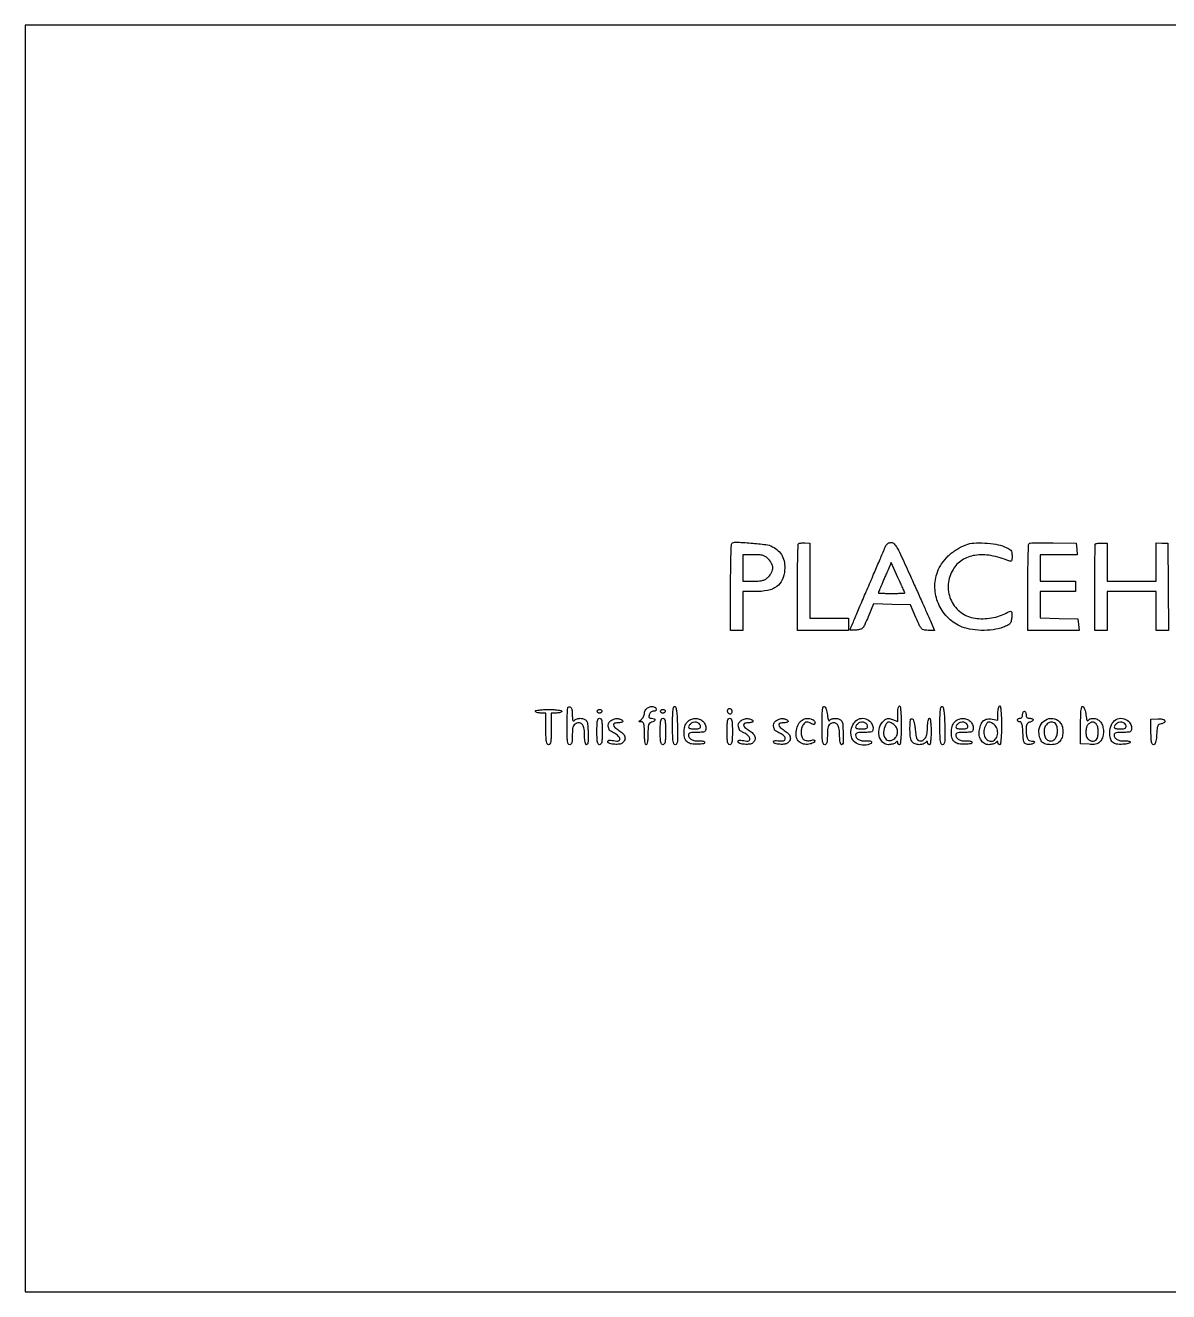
# Model space of a CAD drawing. Extents: x 0 to 1280, y 0 to 720.
# Drawn here: x 0 to 650, y 0 to 720 of the extents above; entities that cross this region are included whole.
import ezdxf

# ---------------------------------------------------------------- set-up
doc = ezdxf.new("R2010")
doc.units = 0

msp = doc.modelspace()

# ---------------------------------------------------------------- linework, layer by layer
msp.add_lwpolyline([(0, 360), (0, 0), (640, 0), (1280, 0), (1280, 360), (1280, 720), (640, 720), (0, 720)], close=True)
for points in [[(424.853047, 423.575992, -0.070141), (428.098495, 421.272227, -0.084418), (430.344998, 418.28625, -0.080502), (431.547622, 414.606907, -0.05731), (431.724681, 410.265497, -0.08668), (430.323847, 404.701937, -0.133671), (427.202374, 400.883881, -0.109269), (422.054527, 398.695257, -0.046114), (414.532119, 398), (408, 398), (408, 387), (408, 376), (404.5, 376), (401, 376), (401, 400.333333, -0.002683), (401.050332, 409.711769, -0.004285), (401.205016, 417.723766, -0.001039), (401.414336, 424.709807, -0.190601), (401.697927, 425.364594, -0.211019), (403.791591, 426.175353, -0.007654), (412.531041, 425.634719, -0.012013), (420.98796, 424.776666, -0.088255)], [(445.998013, 404.25), (446, 383), (457, 383), (468, 383), (468, 379.5), (468, 376), (453.5, 376), (439, 376), (439, 400.333333, -0.002373), (439.044493, 409.706215, -0.00381), (439.181306, 417.700056, -0.000823), (439.366017, 424.700689, -0.191639), (439.617213, 425.28388, -0.14179), (440.030073, 425.511412, -0.025865), (440.899355, 425.660876, -0.025993), (441.967032, 425.73207, -0.021031), (443.115226, 425.700547), (445.996025, 425.5)], [(503.273142, 406.75, -0.000124), (506.758649, 398.958421, -0.00014), (510.105752, 391.465625, -0.000128), (512.95067, 385.087861, -0.000757), (514.432504, 381.75), (516.97478, 376), (513.23739, 376.012341, -0.046774), (510.908352, 376.238454, -0.157397), (509.583181, 376.966693, -0.081008), (508.467891, 378.616626, -0.007036), (506.400619, 383.262341), (503.301238, 390.5), (492.803791, 390.782278), (482.306344, 391.064556), (479.253346, 383.782278, -0.007838), (477.275927, 379.265467, -0.072933), (476.123232, 377.482597, -0.138806), (474.788329, 376.616758, -0.05344), (472.600174, 376.189635, -0.012712), (471.219768, 376.105917, -0.021299), (470.057551, 376.114566, -0.016954), (469.159781, 376.1901, -0.380105), (469, 376.369914, -0.099655), (469.07608, 376.747838, -0.00015), (471.816437, 383.272849, -0.00121), (474.912037, 390.587923, -0.000746), (478.587871, 399.180279, 0.000278), (482.325851, 407.895348, 0.000402), (485.619972, 415.604519, 0.000205), (488.407135, 422.149257, 0.006633), (489.06312, 423.75, -0.066324), (489.595483, 424.705964, -0.080992), (490.330441, 425.416631, -0.081993), (491.245255, 425.851051, -0.070045), (492.303277, 426, -0.215169), (493.931062, 425.265496, -0.051315), (495.701002, 422.788918, -0.021705), (498.217051, 417.891207, -0.002567)], [(556.75, 423.523179, -0.019428), (559.195985, 422.408751, -0.106111), (560.321924, 421.502345, -0.133435), (560.84635, 420.316139, -0.037759), (561, 418.284431, -0.015567), (560.940974, 416.389062, -0.125312), (560.675878, 415.565985, -0.272721), (560.153632, 415.295826, -0.08311), (559.25, 415.498786, 0.051124), (548.952972, 418.511309, 0.083555), (539.88121, 418.654099, 0.10289), (532.600137, 415.946333, 0.119598), (527.459497, 410.662147, 0.112154), (524.757557, 402.23273, 0.120382), (526.071934, 393.697493, 0.122908), (531.132705, 386.857505, 0.12006), (538.856581, 383.124178, 0.04809), (543.281684, 382.61234, 0.037067), (548.136385, 382.879865, 0.037207), (552.874662, 383.857791, 0.049876), (556.949715, 385.473997, -0.012249), (559.643947, 386.78462, -0.241143), (560.536511, 386.744433, -0.275164), (560.953575, 386.008377, -0.015389), (560.810365, 383.272523, -0.035233), (560.474695, 381.10309, -0.125551), (559.83855, 379.862275, -0.101927), (558.608297, 378.938421, -0.019059), (556, 377.826906, -0.05854), (550.281977, 376.380371, -0.038361), (543.487792, 376.012122, -0.038617), (536.802507, 376.681081, -0.064806), (531.429137, 378.380769, -0.093849), (524.101789, 383.644401, -0.091132), (519.115494, 391.272625, -0.091067), (517.165156, 400.180203, -0.093547), (518.538846, 409.110101, -0.066713), (520.965749, 413.859371, -0.051054), (524.760945, 418.295756, -0.04926), (529.540034, 422.02536, -0.051595), (534.885071, 424.68112, -0.07484), (539.228446, 425.600685, -0.028043), (545.469911, 425.620427, -0.02832), (551.848183, 424.918983, -0.055683)], [(597.813358, 422.25), (598.126717, 419), (587.563358, 419), (577, 419), (577, 411.5), (577, 404), (587, 404), (597, 404), (597, 401), (597, 398), (587, 398), (577, 398), (577, 390.533832), (577, 383.067663), (587.75, 382.783832), (598.5, 382.5), (598.813358, 379.25), (599.126717, 376), (584.563358, 376), (570, 376), (570, 400.333333, -0.00267), (570.050072, 409.711522, -0.004264), (570.203962, 417.722712, -0.001029), (570.412186, 424.709379, -0.190647), (570.694338, 425.361005, -0.187626), (571.312415, 425.632924, -0.003307), (575.019816, 425.769816, -0.007818), (579.390335, 425.833883, -0.005072), (584.444338, 425.777672), (597.5, 425.5)], [(615, 414.818182), (615, 404), (629, 404), (643, 404), (643, 414.85), (643, 425.7), (646.25, 425.6), (649.5, 425.5), (649.76747, 400.75), (650.034939, 376), (646.51747, 376), (643, 376), (643, 387), (643, 398), (629, 398), (615, 398), (615, 387), (615, 376), (611.5, 376), (608, 376), (608, 400.333333, -0.001865), (608.034928, 409.697122, -0.003018), (608.142424, 417.661174, -0.000518), (608.286988, 424.688063, -0.193303), (608.484848, 425.151515, -0.145593), (608.834961, 425.341079, -0.017361), (609.712973, 425.493939, -0.019535), (610.794737, 425.600934, -0.014882), (611.984848, 425.636364), (615, 425.636364)], [(408, 411.5), (408, 404), (414.045455, 404, 0.014876), (417.369201, 404.098911, 0.055462), (419.428176, 404.453008, 0.077107), (420.991873, 405.179696, 0.049154), (422.545455, 406.454545, 0.046014), (423.484854, 407.584818, 0.03719), (424.278977, 408.949148, 0.038507), (424.823919, 410.330305, 0.074846), (425, 411.5, 0.074846), (424.823919, 412.669695, 0.038507), (424.278977, 414.050852, 0.03719), (423.484854, 415.415182, 0.046014), (422.545455, 416.545455, 0.049154), (420.991873, 417.820304, 0.077107), (419.428176, 418.546992, 0.055462), (417.369201, 418.901089, 0.014876), (414.045455, 419), (408, 419)], [(490.518857, 410.5, -0.000776), (489.730198, 408.653396, -0.000423), (488.756774, 406.389222, -0.000422), (487.763396, 404.089351, -0.00067), (486.908925, 402.122882, 0.002911), (486.177395, 400.418491, 0.00437), (485.560747, 398.922008, 0.00186), (485.050246, 397.637941, 0.093947), (485, 397.372882, 0.396953), (485.14226, 397.221927, 0.002403), (487.203125, 397.109534, 0.007759), (489.624185, 397.026803, 0.00466), (492.5, 397, 0.004902), (495.375808, 397.028194, 0.008161), (497.796875, 397.115217, 0.002655), (499.851028, 397.233584, 0.395917), (500, 397.392229, 0.104298), (499.938576, 397.683488, 0.000662), (498.857293, 400.124336, 0.002643), (497.601057, 402.910246, 0.001678), (496.109932, 406.142229), (492.219864, 414.5)], [(311, 327.740983, 0.010769), (311.045038, 325.650198, 0.086296), (311.25, 324.712705, 0.357213), (311.637878, 324.502206, 0.150226), (312.2, 324.8, -0.070395), (312.811593, 325.259976, -0.038897), (313.664375, 325.6475, -0.037889), (314.607922, 325.911715, -0.049362), (315.5, 326, -0.049362), (316.392078, 325.911715, -0.037889), (317.335625, 325.6475, -0.038897), (318.188407, 325.259976, -0.070395), (318.8, 324.8, -0.177777), (319.72061, 322.811161, -0.016789), (319.983096, 317.354499, -0.013567), (319.913866, 311.878222, -0.402611), (319, 311, -0.318161), (318.610672, 311.275641, -0.03342), (318.29375, 312.412606, -0.031684), (318.072232, 313.965631, -0.019586), (318, 315.80887, 0.036758), (317.704144, 319.8278, 0.110085), (316.723484, 322.384543, 0.205381), (315.16051, 323.408843, 0.168158), (313.170835, 323.091428, 0.082169), (312.053129, 322.232239, 0.109151), (311.402458, 321.131881, 0.06516), (311.083859, 319.442861, 0.014077), (311, 316.464816, -0.01224), (310.933215, 313.737132, -0.054786), (310.681379, 312.160803, -0.11864), (310.214982, 311.315251, -0.210676), (309.5, 311, -0.29084), (308.731356, 311.48842, -0.073761), (308.28629, 312.972222, -0.031105), (308.054811, 315.790028, -0.004944), (308, 321.333333, -0.005777), (308.046294, 325.339717, -0.008776), (308.187847, 328.819097, -0.004205), (308.383253, 331.747775, -0.179482), (308.63948, 332.306147, -0.244199), (309.547013, 332.593231, -0.23439), (310.327362, 332.020534, -0.089789), (310.845497, 330.334283, -0.029762)], [(358.750467, 331.25, -0.152919), (358.759217, 330.761948, -0.152857), (358.488036, 330.35599, -0.110842), (357.945524, 330.088741, -0.059304), (357.199965, 330, 0.089822), (356.390081, 329.853326, 0.079775), (355.645231, 329.429284, 0.078313), (355.059386, 328.784751, 0.081593), (354.710251, 328, 0.049229), (354.55836, 327.042979, 0.167579), (354.726188, 326.44369, 0.182942), (355.214569, 326.106846, 0.060551), (356.09362, 326, -0.081867), (357.487322, 325.770265, -0.332756), (357.944316, 325.104563, -0.258387), (357.457571, 324.304529, -0.065777), (356, 323.710251, 0.119045), (354.957472, 323.150487, 0.137744), (354.35351, 322.202605, 0.063547), (354.067665, 320.502889, 0.009923), (354, 317.09362, -0.015101), (353.92878, 314.736078, -0.025569), (353.708973, 312.773405, -0.023668), (353.396094, 311.305348, -0.340706), (353, 311, -0.345347), (352.599474, 311.314102, -0.022017), (352.288462, 312.875, -0.024301), (352.070361, 314.963427, -0.013867), (352, 317.5, 0.008338), (351.940271, 321.081564, 0.057168), (351.681469, 322.822674, 0.148805), (351.142631, 323.687477, 0.176801), (350.25, 324.031803, -0.011517), (349.161439, 324.076683, -0.395521), (349, 324.24884, -0.22845), (349.13212, 324.522916, -0.005777), (350.25, 325.392046, 0.06539), (350.919745, 326.054466, 0.046826), (351.485937, 326.944213, 0.047212), (351.871472, 327.912888, 0.071227), (352, 328.810552, -0.179899), (352.814428, 331.000866, -0.128715), (354.987915, 332.496761, -0.154664), (357.33509, 332.590407, -0.25065)], [(370.783832, 321.668646, -0.004363), (370.889149, 315.776711, -0.031456), (370.73669, 312.942626, -0.082429), (370.318625, 311.494868, -0.28896), (369.533832, 311, -0.29257), (368.73767, 311.509476, -0.073827), (368.284598, 313.056478, -0.029986), (368.053276, 316.032833, -0.004403), (368, 322.083333, -0.005026), (368.055191, 327.57366, -0.024137), (368.268842, 330.693749, -0.0453), (368.634725, 332.434486, -0.420852), (369.25, 332.751979, -0.259038), (369.851636, 332.097742, -0.024777), (370.269439, 329.890347, -0.020964), (370.586411, 326.584716, -0.006769)], [(401.5, 329, -0.074012), (401.119849, 328.549884, -0.156529), (400.705698, 328.369302, -0.15302), (400.257119, 328.461657, -0.06978), (399.774265, 328.825735, -0.088981), (399.446886, 329.29624, -0.076381), (399.281199, 329.876926, -0.077007), (399.298118, 330.476023, -0.093176), (399.5, 331, -0.074012), (399.880151, 331.450116, -0.156529), (400.294302, 331.630698, -0.15302), (400.742881, 331.538343, -0.06978), (401.225735, 331.174265, -0.088981), (401.553114, 330.70376, -0.076381), (401.718801, 330.123074, -0.077007), (401.701882, 329.523977, -0.093176)], [(456, 327.922346, 0.01529), (456.258885, 326.12638, 0.054456), (456.582376, 325.012095, 0.191131), (456.940882, 324.641676, 0.370823), (457.309017, 324.75, -0.16989), (458.461289, 325.643943, -0.07905), (460.351726, 325.959651, -0.075598), (462.343795, 325.672409, -0.123442), (463.8, 324.8, -0.177777), (464.72061, 322.811161, -0.016789), (464.983096, 317.354499, -0.013567), (464.913866, 311.878222, -0.402611), (464, 311, -0.318161), (463.610672, 311.275641, -0.03342), (463.29375, 312.412606, -0.031684), (463.072232, 313.965631, -0.019586), (463, 315.80887, 0.036758), (462.704144, 319.8278, 0.110085), (461.723484, 322.384543, 0.205381), (460.16051, 323.408843, 0.168158), (458.170835, 323.091428, 0.082169), (457.053129, 322.232239, 0.109151), (456.402458, 321.131881, 0.06516), (456.083859, 319.442861, 0.014077), (456, 316.464816, -0.01224), (455.933215, 313.737132, -0.054786), (455.681379, 312.160803, -0.11864), (455.214982, 311.315251, -0.210676), (454.5, 311, -0.29926), (453.725174, 311.509366, -0.068398), (453.283835, 313.097222, -0.029127), (453.053941, 316.105068, -0.004511), (453, 322.083333, -0.005031), (453.055228, 327.572498, -0.024123), (453.268925, 330.693778, -0.045155), (453.634709, 332.436896, -0.420249), (454.25, 332.755679, -0.193141), (454.765295, 332.322321, -0.035662), (455.279688, 331.166355, -0.033655), (455.717086, 329.645837, -0.025063)], [(498, 322, -0.007181), (497.935032, 317.476434, -0.015486), (497.727273, 314, -0.010792), (497.43167, 311.377449, -0.375539), (497, 311, -0.119248), (496.618586, 311.092278, -0.100665), (496.29375, 311.3525, -0.092192), (496.075612, 311.74168, -0.081935), (496, 312.2, 0.051663), (495.943785, 312.742599, 0.354955), (495.75, 312.9, 0.180052), (495.421376, 312.777696, 0.018208), (494.8, 312.2, -0.086622), (494.144107, 311.739056, -0.036697), (493.136772, 311.3525, -0.0349), (491.974254, 311.088533, -0.038396), (490.823053, 311, -0.201051), (487.405662, 312.432025, -0.14523), (485.443217, 316.122519, -0.124288), (485.661569, 320.762584, -0.136055), (488.069657, 324.563039, -0.041206), (489.262709, 325.47604, -0.107018), (490.270883, 325.852772, -0.09675), (491.406807, 325.797623, -0.029887), (493.0501, 325.287191), (496, 324.173728), (496, 328.586864, -0.021362), (496.072299, 330.278299, -0.034363), (496.29375, 331.703641, -0.038055), (496.611724, 332.735557, -0.30819), (497, 333, -0.375539), (497.43167, 332.622551, -0.010792), (497.727273, 330, -0.015486), (497.935032, 326.523566, -0.007181)], [(522.783832, 321.668646, -0.004363), (522.889149, 315.776711, -0.031456), (522.73669, 312.942626, -0.082429), (522.318625, 311.494868, -0.28896), (521.533832, 311, -0.29257), (520.73767, 311.509476, -0.073827), (520.284598, 313.056478, -0.029986), (520.053276, 316.032833, -0.004403), (520, 322.083333, -0.005026), (520.055191, 327.57366, -0.024137), (520.268842, 330.693749, -0.0453), (520.634725, 332.434486, -0.420852), (521.25, 332.751979, -0.259038), (521.851636, 332.097742, -0.024777), (522.269439, 329.890347, -0.020964), (522.586411, 326.584716, -0.006769)], [(555, 322, -0.007181), (554.935032, 317.476434, -0.015486), (554.727273, 314, -0.010792), (554.43167, 311.377449, -0.375539), (554, 311, -0.119248), (553.618586, 311.092278, -0.100665), (553.29375, 311.3525, -0.092192), (553.075612, 311.74168, -0.081935), (553, 312.2, 0.051663), (552.943785, 312.742599, 0.354955), (552.75, 312.9, 0.180052), (552.421376, 312.777696, 0.018208), (551.8, 312.2, -0.086622), (551.144107, 311.739056, -0.036697), (550.136772, 311.3525, -0.0349), (548.974254, 311.088533, -0.038396), (547.823053, 311, -0.128953), (545.292814, 311.663597, -0.123178), (543.362494, 313.491305, -0.107742), (542.351038, 316.237297, -0.081104), (542.427164, 319.463441, -0.052669), (543.379718, 322.647543, -0.119552), (544.858402, 324.659073, -0.139127), (546.931315, 325.590864, -0.083043), (549.653856, 325.537114), (553, 324.909374), (553, 328.954687, -0.02333), (553.072378, 330.505015, -0.037277), (553.29375, 331.811689, -0.043136), (553.612744, 332.747383, -0.297329), (554, 333, -0.375539), (554.43167, 332.622551, -0.010792), (554.727273, 330, -0.015486), (554.935032, 326.523566, -0.007181)], [(603, 327.922346, 0.01529), (603.258885, 326.12638, 0.054456), (603.582376, 325.012095, 0.191131), (603.940882, 324.641676, 0.370823), (604.309017, 324.75, -0.179304), (605.674643, 325.770051, -0.10594), (607.728705, 325.925662, -0.09471), (609.866869, 325.206794, -0.112114), (611.443296, 323.777494, -0.08752), (612.558201, 321.387105, -0.065511), (612.938464, 318.500688, -0.065518), (612.55909, 315.614507, -0.08759), (611.444915, 313.224817, -0.065043), (610.410842, 312.094398, -0.100529), (609.252731, 311.462332, -0.06847), (607.627999, 311.195995, -0.017311), (604.944915, 311.219778), (600, 311.434934), (600, 322.300801, -0.005148), (600.055352, 327.676654, -0.024606), (600.269304, 330.737147, -0.046589), (600.636182, 332.440815, -0.417862), (601.25, 332.755679, -0.193141), (601.765295, 332.322321, -0.035662), (602.279688, 331.166355, -0.033655), (602.717086, 329.645837, -0.025063)], [(305, 330, -0.254951), (304.790443, 329.615738, -0.06271), (304.11875, 329.29375, -0.048861), (303.149251, 329.072766, -0.031626), (302, 329), (299, 329), (299, 320, -0.005946), (298.943262, 315.229484, -0.035355), (298.708333, 312.75, -0.084509), (298.256776, 311.447695, -0.273642), (297.5, 311, -0.273642), (296.743224, 311.447695, -0.084509), (296.291667, 312.75, -0.035355), (296.056738, 315.229484, -0.005946), (296, 320), (296, 329), (293, 329, -0.031626), (291.850749, 329.072766, -0.048861), (290.88125, 329.29375, -0.06271), (290.209557, 329.615738, -0.254951), (290, 330, -0.354925), (290.332853, 330.409838, -0.018508), (292.125, 330.716667, -0.02162), (294.522473, 330.931377, -0.011522), (297.5, 331, -0.011522), (300.477527, 330.931377, -0.02162), (302.875, 330.716667, -0.018508), (304.667147, 330.409838, -0.354925)], [(328, 318.5, -0.007659), (327.940222, 314.597782, -0.041714), (327.7, 312.5, -0.098409), (327.241583, 311.396042, -0.250296), (326.5, 311, -0.250296), (325.758417, 311.396042, -0.098409), (325.3, 312.5, -0.041714), (325.059778, 314.597782, -0.007659), (325, 318.5, -0.007659), (325.059778, 322.402218, -0.041714), (325.3, 324.5, -0.098409), (325.758417, 325.603958, -0.250296), (326.5, 326, -0.250296), (327.241583, 325.603958, -0.098409), (327.7, 324.5, -0.041714), (327.940222, 322.402218, -0.007659)], [(327.808333, 329.925, -0.073624), (327.600259, 329.514089, -0.066918), (327.276198, 329.165781, -0.070382), (326.889952, 328.930417, -0.102038), (326.5, 328.85, -0.102038), (326.110048, 328.930417, -0.070382), (325.723802, 329.165781, -0.066918), (325.399741, 329.514089, -0.073624), (325.191667, 329.925, -0.159683), (325.189601, 330.333474, -0.143818), (325.428177, 330.684219, -0.107546), (325.888977, 330.920344, -0.064908), (326.5, 331, -0.064908), (327.111023, 330.920344, -0.107546), (327.571823, 330.684219, -0.143818), (327.810399, 330.333474, -0.159683)], [(339.686371, 324.459532, -0.268005), (339.603803, 324.067025, -0.108829), (339.143825, 323.736589, -0.068053), (338.358519, 323.519036, -0.037401), (337.361107, 323.459532, 0.070976), (335.131092, 323.175839, 0.343932), (334.41868, 322.21905, 0.216529), (335.088878, 320.827954, 0.040601), (337.457876, 319.157355, -0.060612), (339.714272, 317.427313, -0.127479), (340.845499, 315.54871, -0.167807), (340.764272, 313.70782, -0.126026), (339.565324, 312.054214, -0.142905), (337.774487, 311.278335, -0.050618), (334.95379, 311.21119, -0.050254), (332.31336, 311.685594, -0.248856), (331.261068, 312.697831, -0.240803), (331.337794, 313.186895, -0.189693), (331.796198, 313.479195, -0.071741), (332.784581, 313.528137, -0.016781), (334.434056, 313.316988, 0.017193), (336.283148, 313.081836, 0.093368), (337.28474, 313.176351, 0.19814), (337.804122, 313.589098, 0.12771), (338, 314.343477, 0.141389), (337.790786, 315.068543, 0.049578), (337.11875, 315.932835, 0.04441), (336.147939, 316.787839, 0.039031), (335, 317.5, -0.009651), (333.850283, 318.122954, -0.014774), (332.88125, 318.710955, -0.009211), (332.110986, 319.23045, -0.244455), (332, 319.443893, 0.064667), (331.969894, 319.675699, 0.008771), (331.836231, 320.147893, 0.009984), (331.655955, 320.704241, 0.008271), (331.44249, 321.289274, -0.202552), (331.495752, 322.888696, -0.109792), (332.710063, 324.480442, -0.09442), (334.677008, 325.586136, -0.111137), (336.798601, 325.804291, -0.035962), (337.798526, 325.611165, -0.043309), (338.697587, 325.283748, -0.04874), (339.380378, 324.880735, -0.15723)], [(364, 318.5, -0.007659), (363.940222, 314.597782, -0.041714), (363.7, 312.5, -0.098409), (363.241583, 311.396042, -0.250296), (362.5, 311, -0.250296), (361.758417, 311.396042, -0.098409), (361.3, 312.5, -0.041714), (361.059778, 314.597782, -0.007659), (361, 318.5, -0.007659), (361.059778, 322.402218, -0.041714), (361.3, 324.5, -0.098409), (361.758417, 325.603958, -0.250296), (362.5, 326, -0.250296), (363.241583, 325.603958, -0.098409), (363.7, 324.5, -0.041714), (363.940222, 322.402218, -0.007659)], [(363.808333, 329.925, -0.073624), (363.600259, 329.514089, -0.066918), (363.276198, 329.165781, -0.070382), (362.889952, 328.930417, -0.102038), (362.5, 328.85, -0.102038), (362.110048, 328.930417, -0.070382), (361.723802, 329.165781, -0.066918), (361.399741, 329.514089, -0.073624), (361.191667, 329.925, -0.159683), (361.189601, 330.333474, -0.143818), (361.428177, 330.684219, -0.107546), (361.888977, 330.920344, -0.064908), (362.5, 331, -0.064908), (363.111023, 330.920344, -0.107546), (363.571823, 330.684219, -0.143818), (363.810399, 330.333474, -0.159683)], [(385.171259, 324.345012, -0.059994), (385.871356, 323.539322, -0.041706), (386.462807, 322.48733, -0.042003), (386.866313, 321.364014, -0.065317), (387, 320.345012, -0.074593), (386.804868, 319.044317, -0.211687), (386.216954, 318.367251, -0.099342), (384.977408, 318.063243, -0.010619), (382, 318, 0.015038), (379.653079, 317.929397, 0.052221), (378.157405, 317.681122, 0.099631), (377.30553, 317.25113, 0.230123), (377, 316.622445, 0.150751), (377.464018, 315.118402, 0.111188), (378.745843, 313.922269, 0.091017), (380.666649, 313.225841, 0.067805), (382.92481, 313.156061, -0.03131), (384.103547, 313.205492, -0.044882), (385.142323, 313.09035, -0.053674), (385.914539, 312.845249, -0.224818), (386.225171, 312.48671, -0.444267), (385.610297, 311.515722, -0.039248), (382.360772, 311.216961, -0.038905), (378.75037, 311.450317, -0.12299), (376.522727, 312.358371, -0.160239), (375.028285, 314.446383, -0.073936), (374.503785, 317.785136, -0.071076), (374.976292, 321.298235, -0.115498), (376.427715, 323.920126, -0.100339), (378.355367, 325.341088, -0.096967), (380.70797, 325.921514, -0.096848), (383.108186, 325.572157, -0.099813)], [(402, 318.5, -0.007659), (401.940222, 314.597782, -0.041714), (401.7, 312.5, -0.098409), (401.241583, 311.396042, -0.250296), (400.5, 311, -0.250296), (399.758417, 311.396042, -0.098409), (399.3, 312.5, -0.041714), (399.059778, 314.597782, -0.007659), (399, 318.5, -0.007659), (399.059778, 322.402218, -0.041714), (399.3, 324.5, -0.098409), (399.758417, 325.603958, -0.250296), (400.5, 326, -0.250296), (401.241583, 325.603958, -0.098409), (401.7, 324.5, -0.041714), (401.940222, 322.402218, -0.007659)], [(413.686371, 324.459532, -0.268005), (413.603803, 324.067025, -0.108829), (413.143825, 323.736589, -0.068053), (412.358519, 323.519036, -0.037401), (411.361107, 323.459532, 0.070976), (409.131092, 323.175839, 0.343932), (408.41868, 322.21905, 0.216529), (409.088878, 320.827954, 0.040601), (411.457876, 319.157355, -0.060612), (413.714272, 317.427313, -0.127479), (414.845499, 315.54871, -0.167807), (414.764272, 313.70782, -0.126026), (413.565324, 312.054214, -0.142905), (411.774487, 311.278335, -0.050618), (408.95379, 311.21119, -0.050254), (406.31336, 311.685594, -0.248856), (405.261068, 312.697831, -0.240803), (405.337794, 313.186895, -0.189693), (405.796198, 313.479195, -0.071741), (406.784581, 313.528137, -0.016781), (408.434056, 313.316988, 0.017193), (410.283148, 313.081836, 0.093368), (411.28474, 313.176351, 0.19814), (411.804122, 313.589098, 0.12771), (412, 314.343477, 0.141389), (411.790786, 315.068543, 0.049578), (411.11875, 315.932835, 0.04441), (410.147939, 316.787839, 0.039031), (409, 317.5, -0.009651), (407.850283, 318.122954, -0.014774), (406.88125, 318.710955, -0.009211), (406.110986, 319.23045, -0.244455), (406, 319.443893, 0.064667), (405.969894, 319.675699, 0.008771), (405.836231, 320.147893, 0.009984), (405.655955, 320.704241, 0.008271), (405.44249, 321.289274, -0.202552), (405.495752, 322.888696, -0.109792), (406.710063, 324.480442, -0.09442), (408.677008, 325.586136, -0.111137), (410.798601, 325.804291, -0.035962), (411.798526, 325.611165, -0.043309), (412.697587, 325.283748, -0.04874), (413.380378, 324.880735, -0.15723)], [(433.686371, 324.459532, -0.268005), (433.603803, 324.067025, -0.108829), (433.143825, 323.736589, -0.068053), (432.358519, 323.519036, -0.037401), (431.361107, 323.459532, 0.070976), (429.131092, 323.175839, 0.343932), (428.41868, 322.21905, 0.216529), (429.088878, 320.827954, 0.040601), (431.457876, 319.157355, -0.060612), (433.714272, 317.427313, -0.127479), (434.845499, 315.54871, -0.167807), (434.764272, 313.70782, -0.126026), (433.565324, 312.054214, -0.142721), (431.823885, 311.298992, -0.046483), (428.994245, 311.206228, -0.045241), (426.323387, 311.611386, -0.25894), (425.309948, 312.551191, -0.317199), (425.432589, 312.950494, -0.115325), (426.001128, 313.210445, -0.057373), (427.033351, 313.297972, -0.021551), (428.482936, 313.191785, 0.073137), (431.084104, 313.269312, 0.330152), (432.065617, 314.307765, 0.252434), (431.454768, 315.859205, 0.056039), (429, 317.5, -0.009651), (427.850283, 318.122954, -0.014774), (426.88125, 318.710955, -0.009211), (426.110986, 319.23045, -0.244455), (426, 319.443893, 0.064667), (425.969894, 319.675699, 0.008771), (425.836231, 320.147893, 0.009984), (425.655955, 320.704241, 0.008271), (425.44249, 321.289274, -0.202552), (425.495752, 322.888696, -0.109792), (426.710063, 324.480442, -0.09442), (428.677008, 325.586136, -0.111137), (430.798601, 325.804291, -0.035962), (431.798526, 325.611165, -0.043309), (432.697587, 325.283748, -0.04874), (433.380378, 324.880735, -0.15723)], [(447.418213, 325.393011, -0.069528), (448.022943, 325.058518, -0.063161), (448.53535, 324.561426, -0.066774), (448.88223, 323.984134, -0.102283), (449, 323.41445, -0.110537), (448.861537, 322.795782, -0.271539), (448.491071, 322.542253, -0.109692), (447.779893, 322.648761, -0.015091), (446.390453, 323.231867, 0.027877), (444.917796, 323.806085, 0.12371), (443.998014, 323.870461, 0.146853), (443.243247, 323.489044, 0.045003), (442.390453, 322.519298, 0.090768), (441.37877, 320.426734, 0.070276), (441.05254, 317.911325, 0.074801), (441.431402, 315.573686, 0.142981), (442.487014, 314.010777, 0.084789), (443.266481, 313.560801, 0.053565), (444.287139, 313.303064, 0.049531), (445.432456, 313.255687, 0.047101), (446.584886, 313.431949, -0.021368), (447.816934, 313.685772, -0.111608), (448.50405, 313.643217, -0.269782), (448.793714, 313.338226, -0.138414), (448.770573, 312.793616, -0.174739), (448.364723, 312.27448, -0.046009), (447.409138, 311.789885, -0.040971), (446.147023, 311.405713, -0.032227), (444.732953, 311.193227, -0.107139), (441.715121, 311.583919, -0.140494), (439.465972, 313.194261, -0.130837), (438.309786, 315.853908, -0.087036), (438.389213, 319.196064, -0.069636), (439.622719, 322.72298, -0.124083), (441.643657, 325.016074, -0.141098), (444.310919, 325.903393, -0.102157)], [(480.171259, 324.345012, -0.059994), (480.871356, 323.539322, -0.041706), (481.462807, 322.48733, -0.042003), (481.866313, 321.364014, -0.065317), (482, 320.345012, -0.074593), (481.804868, 319.044317, -0.211687), (481.216954, 318.367251, -0.099342), (479.977408, 318.063243, -0.010619), (477, 318, 0.015038), (474.653079, 317.929397, 0.052221), (473.157405, 317.681122, 0.099631), (472.30553, 317.25113, 0.230123), (472, 316.622445, 0.150751), (472.464018, 315.118402, 0.111188), (473.745843, 313.922269, 0.091017), (475.666649, 313.225841, 0.067805), (477.92481, 313.156061, -0.044274), (480.19955, 313.192509, -0.264817), (481.14753, 312.557484, -0.409074), (480.875841, 311.720231, -0.057264), (479, 311.001268, -0.105437), (474.921142, 310.831874, -0.140069), (471.589634, 312.428535, -0.144135), (469.666514, 315.501069, -0.114039), (469.486023, 319.434383, -0.101756), (470.992911, 323.163173, -0.139174), (473.731473, 325.504482, -0.156413), (477.043107, 325.905388, -0.137284)], [(506, 319.430939, 0.011904), (506.340053, 316.299216, 0.059502), (506.777641, 314.591393, 0.119281), (507.439055, 313.63925, 0.135424), (508.433903, 313.150047, 0.175861), (510.302412, 313.452271, 0.137312), (511.772424, 314.910683, 0.088704), (512.703072, 317.545813, 0.04066), (513, 321.19113, -0.019586), (513.072232, 323.034369, -0.031684), (513.29375, 324.587394, -0.03342), (513.610672, 325.724359, -0.318161), (514, 326, -0.354925), (514.409838, 325.667147, -0.018508), (514.716667, 323.875, -0.02162), (514.931377, 321.477527, -0.011522), (515, 318.5, -0.011522), (514.931377, 315.522473, -0.02162), (514.716667, 313.125, -0.018508), (514.409838, 311.332853, -0.354925), (514, 311, -0.119248), (513.618586, 311.092278, -0.100665), (513.29375, 311.3525, -0.092192), (513.075612, 311.74168, -0.081935), (513, 312.2, 0.051663), (512.943785, 312.742599, 0.354955), (512.75, 312.9, 0.180052), (512.421376, 312.777696, 0.018208), (511.8, 312.2, -0.137026), (510.038329, 311.207544, -0.083939), (507.644506, 311.031996, -0.086366), (505.391639, 311.647222, -0.16151), (504.035184, 312.934259, -0.099732), (503.160808, 315.836883, -0.027641), (502.976704, 320.614503, -0.022856), (503.258248, 325.116413, -0.477035), (504.25, 325.755484, -0.218228), (504.786575, 325.258098, -0.030914), (505.289319, 323.798695, -0.029104), (505.71415, 321.822532, -0.017304)], [(537.171259, 324.345012, -0.059994), (537.871356, 323.539322, -0.041706), (538.462807, 322.48733, -0.042003), (538.866313, 321.364014, -0.065317), (539, 320.345012, -0.074593), (538.804868, 319.044317, -0.211687), (538.216954, 318.367251, -0.099342), (536.977408, 318.063243, -0.010619), (534, 318, 0.015038), (531.653079, 317.929397, 0.052221), (530.157405, 317.681122, 0.099631), (529.30553, 317.25113, 0.230123), (529, 316.622445, 0.150751), (529.464018, 315.118402, 0.111188), (530.745843, 313.922269, 0.091017), (532.666649, 313.225841, 0.067805), (534.92481, 313.156061, -0.03131), (536.103547, 313.205492, -0.044882), (537.142323, 313.09035, -0.053674), (537.914539, 312.845249, -0.224818), (538.225171, 312.48671, -0.444267), (537.610297, 311.515722, -0.039248), (534.360772, 311.216961, -0.038905), (530.75037, 311.450317, -0.12299), (528.522727, 312.358371, -0.160239), (527.028285, 314.446383, -0.073936), (526.503785, 317.785136, -0.071076), (526.976292, 321.298235, -0.115498), (528.427715, 323.920126, -0.100339), (530.355367, 325.341088, -0.096967), (532.70797, 325.921514, -0.096848), (535.108186, 325.572157, -0.099813)], [(569, 328, 0.072254), (569.126841, 327.126841, 0.124864), (569.5, 326.5, 0.124864), (570.126841, 326.126841, 0.072254), (571, 326, -0.042236), (571.765695, 325.935204, -0.061847), (572.4125, 325.74051, -0.081235), (572.851041, 325.454424, -0.2107), (573, 325.116631, -0.181596), (572.858742, 324.740524, -0.059916), (572.4125, 324.339118, -0.050447), (571.765484, 323.975456, -0.038887), (571, 323.710251, 0.090564), (570.043907, 323.264322, 0.12402), (569.429608, 322.545229, 0.087169), (569.098089, 321.419057, 0.028105), (569, 319.675407, 0.026052), (569.166344, 316.485083, 0.089179), (569.742166, 314.498118, 0.14972), (570.77594, 313.404319, 0.129815), (572.306989, 313, -0.025282), (573.262036, 312.951678, -0.18216), (573.66759, 312.75, -0.330554), (573.704212, 312.419807, -0.064429), (573.315335, 311.915335, -0.097756), (572.730238, 311.523152, -0.045419), (571.854473, 311.247598, -0.04264), (570.85054, 311.117539, -0.046072), (569.865335, 311.165335, -0.091849), (568.556883, 311.604377, -0.171542), (567.825544, 312.431361, -0.075625), (567.443977, 314.036684, -0.008699), (567.202283, 317.75, 0.011248), (566.988765, 320.791216, 0.045136), (566.650165, 322.622858, 0.089857), (566.154189, 323.643755, 0.239244), (565.452283, 324, -0.067088), (564.897144, 324.074823, -0.083963), (564.426608, 324.29375, -0.099518), (564.111934, 324.618658, -0.143731), (564, 325, -0.148195), (564.115568, 325.381354, -0.098894), (564.440625, 325.70625, -0.082425), (564.926543, 325.925306, -0.064853), (565.5, 326, 0.130775), (566.075754, 326.153209, 0.10214), (566.5625, 326.583333, 0.08892), (566.888136, 327.230589, 0.072314), (567, 328, -0.048028), (567.073693, 328.765418, -0.068025), (567.29375, 329.4125, -0.088204), (567.618118, 329.848523, -0.191087), (568, 330, -0.191087), (568.381882, 329.848523, -0.088204), (568.70625, 329.4125, -0.068025), (568.926307, 328.765418, -0.048028)], [(588, 324, -0.111988), (589.382942, 321.805657, -0.074688), (589.946896, 318.876551, -0.072351), (589.62908, 315.812128, -0.091055), (588.443296, 313.222506, -0.063424), (587.496011, 312.180233, -0.078791), (586.38, 311.497275, -0.066407), (584.957728, 311.119995, -0.031679), (583.065741, 311, -0.056375), (580.237702, 311.319879, -0.13021), (578.359699, 312.307696, -0.121486), (577.138479, 314.148215, -0.045822), (576.361286, 317.161083, -0.146812), (576.956362, 321.689325, -0.155571), (579.942023, 325.019696, -0.16564), (584.149572, 325.88555, -0.166527)], [(627.171259, 324.345012, -0.059994), (627.871356, 323.539322, -0.041706), (628.462807, 322.48733, -0.042003), (628.866313, 321.364014, -0.065317), (629, 320.345012, -0.074593), (628.804868, 319.044317, -0.211687), (628.216954, 318.367251, -0.099342), (626.977408, 318.063243, -0.010619), (624, 318, 0.015038), (621.653079, 317.929397, 0.052221), (620.157405, 317.681122, 0.099631), (619.30553, 317.25113, 0.230123), (619, 316.622445, 0.150751), (619.464018, 315.118402, 0.111188), (620.745843, 313.922269, 0.091017), (622.666649, 313.225841, 0.067805), (624.92481, 313.156061, -0.03131), (626.103547, 313.205492, -0.044882), (627.142323, 313.09035, -0.053674), (627.914539, 312.845249, -0.224818), (628.225171, 312.48671, -0.359951), (628.046502, 312.085952, -0.042737), (627.071665, 311.702262, -0.035576), (625.65175, 311.387086, -0.020604), (623.912412, 311.201842, -0.053828), (620.365583, 311.353213, -0.15074), (618.149691, 312.422058, -0.151852), (616.93073, 314.547389, -0.054889), (616.545455, 318.046436, -0.111492), (617.510225, 322.319295, -0.148984), (620.175638, 325.238855, -0.170143), (623.732568, 325.952557, -0.150247)], [(648, 324.441367, -0.157618), (647.831359, 323.91969, -0.080401), (647.339062, 323.427774, -0.066968), (646.610599, 323.038455, -0.054053), (645.75, 322.819551, 0.097407), (644.534611, 322.396067, 0.162301), (643.827231, 321.588757, 0.076094), (643.441644, 320.051971, 0.010457), (643.200096, 316.75, -0.012833), (642.985289, 313.993651, -0.048037), (642.641546, 312.293018, -0.092914), (642.142739, 311.336621, -0.230129), (641.450096, 311, -0.257894), (640.742893, 311.390755, -0.091318), (640.299887, 312.502836, -0.040989), (640.061206, 314.568654, -0.008274), (640, 318.266932), (640, 325.533863), (644, 325.638747, -0.021231), (645.771371, 325.609977, -0.058105), (647.002242, 325.392633, -0.10015), (647.736539, 325.000506, -0.223796)], [(378.238321, 322.838321, 0.056208), (377.171479, 321.500272, 0.322869), (377.226003, 320.646906, 0.196923), (378.19731, 320.12443, 0.026167), (380.573324, 320, 0.019057), (382.418438, 320.07035, 0.105144), (383.367286, 320.3491, 0.209458), (383.78663, 320.886535, 0.109935), (383.813108, 321.75, 0.178087), (383.052375, 323.016754, 0.121773), (381.515198, 323.73134, 0.11164), (379.709311, 323.677938, 0.134166)], [(473.238321, 322.838321, 0.056208), (472.171479, 321.500272, 0.322869), (472.226003, 320.646906, 0.196923), (473.19731, 320.12443, 0.026167), (475.573324, 320, 0.019057), (477.418438, 320.07035, 0.105144), (478.367286, 320.3491, 0.209458), (478.78663, 320.886535, 0.109935), (478.813108, 321.75, 0.178087), (478.052375, 323.016754, 0.121773), (476.515198, 323.73134, 0.11164), (474.709311, 323.677938, 0.134166)], [(489.035184, 322.065741, 0.112894), (487.932359, 318.02696, 0.167934), (488.974486, 314.547919, 0.251228), (491.521343, 313.302769, 0.189173), (494.428571, 314.571429, 0.109829), (495.624453, 316.451135, 0.108007), (495.920847, 318.672293, 0.108491), (495.263731, 320.806708, 0.111708), (493.777494, 322.443296, 0.022991), (491.883591, 323.644016, 0.150755), (490.79897, 323.886341, 0.205081), (489.948517, 323.439255, 0.047748)], [(530.238321, 322.838321, 0.056208), (529.171479, 321.500272, 0.322869), (529.226003, 320.646906, 0.196923), (530.19731, 320.12443, 0.026167), (532.573324, 320, 0.019057), (534.418438, 320.07035, 0.105144), (535.367286, 320.3491, 0.209458), (535.78663, 320.886535, 0.109935), (535.813108, 321.75, 0.178087), (535.052375, 323.016754, 0.121773), (533.515198, 323.73134, 0.11164), (531.709311, 323.677938, 0.134166)], [(546.035184, 322.065741, 0.090089), (545.023781, 318.926766, 0.116629), (545.325451, 315.926078, 0.144194), (546.83599, 313.804923, 0.167943), (549.164816, 313, 0.219433), (551.462102, 314.059202, 0.135219), (552.747527, 316.804195, 0.120158), (552.51785, 320.078723, 0.164097), (550.777494, 322.443296, 0.022991), (548.883591, 323.644016, 0.150755), (547.79897, 323.886341, 0.205081), (546.948517, 323.439255, 0.047748)], [(580.517425, 322.374568, 0.138023), (579.4338, 320.442227, 0.080202), (579.228478, 317.77086, 0.081398), (579.87052, 315.211521, 0.151942), (581.25, 313.605964, 0.144731), (583.106354, 313.088308, 0.162203), (584.851655, 313.700043, 0.127665), (586.174985, 315.411806, 0.076517), (586.818231, 317.916173, 0.085657), (586.575326, 321.273783, 0.179873), (585.12127, 323.403491, 0.226937), (582.912523, 323.781475, 0.127833)], [(604.75, 322.919901, 0.179917), (603.54832, 321.456052, 0.067186), (603.019185, 318.807153, 0.066098), (603.210381, 316.041103, 0.147144), (604.2, 314.2, 0.102853), (605.580849, 313.294497, 0.112677), (607.162492, 313.053805, 0.128134), (608.542723, 313.523898, 0.156571), (609.393011, 314.581787, 0.064731), (609.907621, 316.711158, 0.044999), (609.951976, 319.188143, 0.045986), (609.579321, 321.440852, 0.133167), (608.8, 322.8, 0.037588), (607.822694, 323.640462, 0.152548), (607.0896, 323.893497, 0.120271), (606.243755, 323.713393, 0.019559)], [(620.238321, 322.838321, 0.056208), (619.171479, 321.500272, 0.322869), (619.226003, 320.646906, 0.196923), (620.19731, 320.12443, 0.026167), (622.573324, 320, 0.019057), (624.418438, 320.07035, 0.105144), (625.367286, 320.3491, 0.209458), (625.78663, 320.886535, 0.109935), (625.813108, 321.75, 0.178087), (625.052375, 323.016754, 0.121773), (623.515198, 323.73134, 0.11164), (621.709311, 323.677938, 0.134166)]]:
    msp.add_lwpolyline(points, format="xyb", close=True)

doc.saveas('drawing.dxf')
